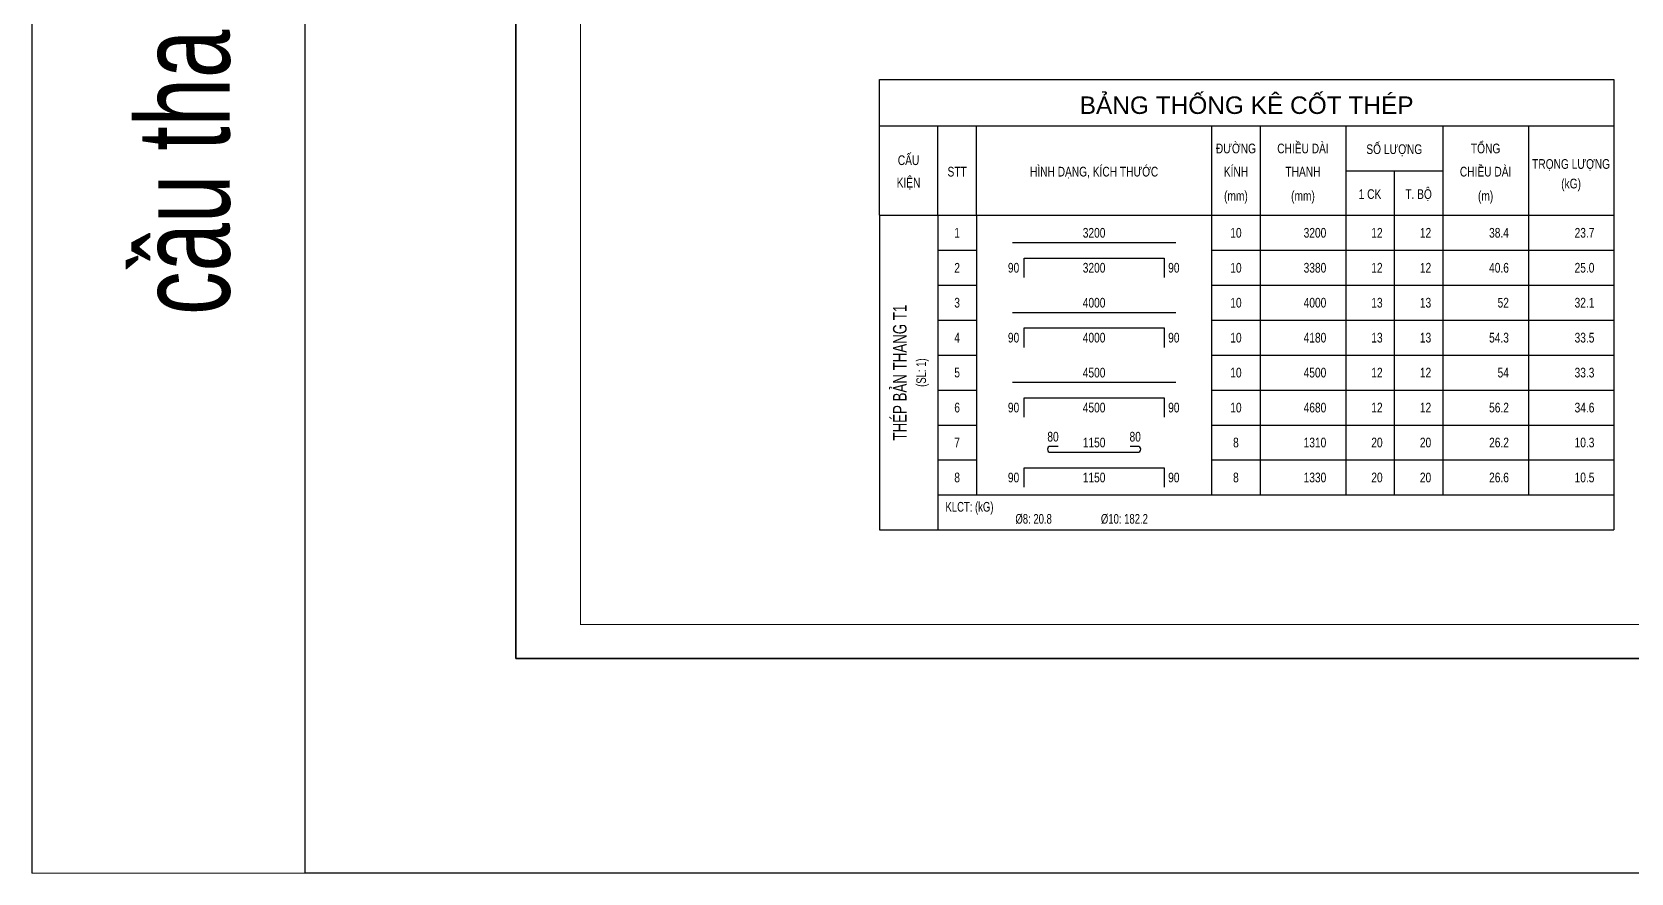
# Model space of a CAD drawing. Extents: x -2098986 to 943, y -1296280 to 73591.
# Drawn here: x -1855204 to -1822283, y -1296280 to -1278955 of the extents above; entities that cross this region are included whole.
import ezdxf
from ezdxf.enums import TextEntityAlignment as Align

# ---------------------------------------------------------------- set-up
doc = ezdxf.new("R2010")
doc.units = 0
doc.header["$LTSCALE"] = 150
doc.layers.get('Defpoints').update_dxf_attribs({"lineweight": 18})
for name, color, linetype, lineweight in [('05.Text', 253, 'Continuous', 18), ('11.Khung bo', 32, 'Continuous', 50), ('12.Khung', 36, 'Continuous', 25), ('KCVN-THAY', 7, 'Continuous', 25), ('LS-TEXT', 60, 'Continuous', 20), ('LS-THAY', 7, 'Continuous', 20)]:
    doc.layers.add(name, color=color, linetype=linetype, lineweight=lineweight)
for name, color, linetype in [('STEEL', 4, 'Continuous'), ('TEXT_SLCK', 3, 'Continuous'), ('TEXT_TCK', 3, 'Continuous'), ('TEXT_THCT', 2, 'Continuous'), ('TEXT_TK', 2, 'Continuous'), ('THONGKE', 5, 'Continuous')]:
    doc.layers.add(name, color=color, linetype=linetype)
doc.layers.add('Tpl_Bound', color=1, linetype='Continuous', plot=False)
doc.styles.add('BIGTEXT', font='arial.ttf', dxfattribs={"width": 0.7})
doc.styles.add('KCVN-LEADER', font='vnromadi.shx', dxfattribs={"width": 0.7, "height": 4})
doc.styles.add('SMTEXT', font='arial.ttf', dxfattribs={"width": 0.7})

# ---------------------------------------------------------------- blocks, each defined once
blk = doc.blocks.new('*U4')
at = {"layer": 'KCVN-THAY', "color": 140}
blk.add_lwpolyline([(214871.76, 86966.68), (215381.8, 86966.68), (215381.8, 86579.68), (214871.76, 86579.68)], close=True, dxfattribs=at)
blk = doc.blocks.new('100')
at = {"layer": '11.Khung bo', "const_width": 26.7}
blk.add_lwpolyline([(1860913, -945240), (1860913, -916940), (1896063, -916940), (1896063, -945240)], close=True, dxfattribs=at)
blk.add_lwpolyline([(1860913, -945240), (1860913, -916940), (1896063, -916940), (1896063, -945240)], close=True, dxfattribs=at)
blk.add_lwpolyline([(1860913, -945240), (1860913, -916940), (1896063, -916940), (1896063, -945240)], close=True, dxfattribs=at)
at = {"layer": '12.Khung'}
blk.add_lwpolyline([(1901579, -945940), (1901579, -916240), (1859580, -916240), (1859580, -945940)], close=True, dxfattribs=at)
blk.add_lwpolyline([(1901579, -945940), (1901579, -916240), (1859580, -916240), (1859580, -945940)], close=True, dxfattribs=at)
blk.add_lwpolyline([(1901579, -945940), (1901579, -916240), (1859580, -916240), (1859580, -945940)], close=True, dxfattribs=at)
blk = doc.blocks.new('THONGKE_TITLE')
at = {"layer": 'TEXT_TK'}
for p, q in [((0, -35), (0, 0)), ((0, 0), (189, 0)), ((189, 0), (189, -35)), ((0, -12), (189, -12)), ((15, -35), (15, -12)), ((25, -35), (25, -12)), ((85.5, -12), (85.5, -35)), ((98, -12), (98, -35)), ((120, -12), (120, -35)), ((145, -12), (145, -35)), ((167, -12), (167, -35)), ((120, -23.56), (145, -23.56)), ((132.5, -23.56), (132.5, -35)), ((0, -35), (189, -35))]:
    blk.add_line(p, q, dxfattribs=at)
at = {"layer": 'TEXT_TK', "color": 4, "style": 'BIGTEXT'}
blk.add_text('BẢNG THỐNG KÊ CỐT THÉP', height=4.5, dxfattribs=at).set_placement((94.5, -6), align=Align.MIDDLE)
at = {"layer": 'TEXT_TK', "style": 'SMTEXT', "width": 0.75}
for s, p in [('ĐƯỜNG', (91.75, -19.04)), ('CHIỀU DÀI', (109, -19.04)), ('SỐ LƯỢNG', (132.5, -19.22)), ('TỔNG', (156, -19.04)), ('CẤU', (7.5, -22.06)), ('TRỌNG LƯỢNG', (178, -23.03)), ('KIỆN', (7.5, -27.84)), ('STT', (20, -25.01)), ('HÌNH DẠNG, KÍCH THƯỚC', (55.25, -25.01)), ('KÍNH', (91.75, -25.01)), ('THANH', (109, -25.01)), ('CHIỀU DÀI', (156, -25.01)), ('(mm)', (91.75, -31.24)), ('(mm)', (109, -31.24)), ('1 CK', (126.25, -30.79)), ('T. BỘ', (138.75, -30.79)), ('(m)', (156, -31.24)), ('(kG)', (178, -28.08))]:
    blk.add_text(s, height=2.5, dxfattribs=at).set_placement(p, align=Align.CENTER)
blk = doc.blocks.new('TK_2')
at = {"layer": 'STEEL'}
blk.add_line((19.25, 2), (61.25, 2), dxfattribs=at)
at = {"layer": 'TEXT_TK', "style": 'SMTEXT', "width": 0.75}
for tag, p in [('SH', (5, 4.5)), ('L2', (40.25, 4.5)), ('DK', (76.75, 4.5))]:
    blk.add_attdef(tag, text='', height=2.5, dxfattribs=at).set_placement(p, align=Align.MIDDLE)
for tag, p in [('DAI', (100, 4.5)), ('SL1', (114.5, 4.5)), ('SLA', (127, 4.5)), ('DT', (147, 4.5)), ('TL', (169, 4.5))]:
    blk.add_attdef(tag, text='', height=2.5, dxfattribs=at).set_placement(p, align=Align.MIDDLE_RIGHT)
blk = doc.blocks.new('TK_9')
at = {"layer": 'STEEL'}
for p, q in [((22.25, 7), (58.25, 7)), ((22.25, 2), (22.25, 7)), ((58.25, 7), (58.25, 2))]:
    blk.add_line(p, q, dxfattribs=at)
at = {"layer": 'TEXT_TK', "style": 'SMTEXT', "width": 0.75}
for tag, p in [('SH', (5, 4.5)), ('L2', (40.25, 4.5)), ('DK', (76.75, 4.5))]:
    blk.add_attdef(tag, text='', height=2.5, dxfattribs=at).set_placement(p, align=Align.MIDDLE)
for tag, p in [('L1', (20.98, 4.5)), ('DAI', (100, 4.5)), ('SL1', (114.5, 4.5)), ('SLA', (127, 4.5)), ('DT', (147, 4.5)), ('TL', (169, 4.5))]:
    blk.add_attdef(tag, text='', height=2.5, dxfattribs=at).set_placement(p, align=Align.MIDDLE_RIGHT)
blk.add_attdef('L3', text='', height=2.5, dxfattribs=at).set_placement((59.31, 4.5), align=Align.MIDDLE_LEFT)
blk = doc.blocks.new('TK_4')
at = {"layer": 'STEEL'}
for p, q in [((31, 3.5), (29, 3.5)), ((29, 2), (51.5, 2)), ((51.5, 3.5), (49.5, 3.5))]:
    blk.add_line(p, q, dxfattribs=at)
for centre, start, end in [((29, 2.75), 90, 270), ((51.5, 2.75), 270, 90)]:
    blk.add_arc(centre, 0.75, start, end, dxfattribs=at)
at = {"layer": 'TEXT_TK', "style": 'SMTEXT', "width": 0.75}
for tag, p in [('SH', (5, 4.5)), ('M', (29.67, 6)), ('L2', (40.25, 4.5)), ('M', (50.83, 6)), ('DK', (76.75, 4.5))]:
    blk.add_attdef(tag, text='', height=2.5, dxfattribs=at).set_placement(p, align=Align.MIDDLE)
for tag, p in [('DAI', (100, 4.5)), ('SL1', (114.5, 4.5)), ('SLA', (127, 4.5)), ('DT', (147, 4.5)), ('TL', (169, 4.5))]:
    blk.add_attdef(tag, text='', height=2.5, dxfattribs=at).set_placement(p, align=Align.MIDDLE_RIGHT)

msp = doc.modelspace()

# ---------------------------------------------------------------- linework, layer by layer
at = {"layer": 'LS-THAY', "color": 140}
for points in [[(-1849579.6, -1013074.3), (-1855203.6, -1013074.3), (-1855203.2, -1296279.9), (-1849579.5, -1296279.9)], [(-1855203.1, -1257579.6), (-1290964.8, -1257579.1), (-1290964.8, -1296279.9), (-1855203.1, -1296279.9)]]:
    msp.add_lwpolyline(points, close=True, dxfattribs=at)
at = {"layer": 'TEXT_TK'}
for p, q in [((-1837757, -1282732.1), (-1837757, -1289212.1)), ((-1836557, -1282732.1), (-1836557, -1289212.1)), ((-1835757, -1282732.1), (-1835757, -1288492.1)), ((-1830917, -1282732.1), (-1830917, -1288492.1)), ((-1829917, -1282732.1), (-1829917, -1288492.1)), ((-1828157, -1282732.1), (-1828157, -1288492.1)), ((-1827157, -1282732.1), (-1827157, -1288492.1)), ((-1826157, -1282732.1), (-1826157, -1288492.1)), ((-1824397, -1282732.1), (-1824397, -1288492.1)), ((-1822637, -1282732.1), (-1822637, -1289212.1)), ((-1837757, -1289212.1), (-1822637, -1289212.1))]:
    msp.add_line(p, q, dxfattribs=at)
at = {"layer": 'THONGKE'}
for p, q in [((-1836557, -1283452.1), (-1835757, -1283452.1)), ((-1830917, -1283452.1), (-1822637, -1283452.1)), ((-1836557, -1284172.1), (-1835757, -1284172.1)), ((-1830917, -1284172.1), (-1822637, -1284172.1)), ((-1836557, -1284892.1), (-1835757, -1284892.1)), ((-1830917, -1284892.1), (-1822637, -1284892.1)), ((-1836557, -1285612.1), (-1835757, -1285612.1)), ((-1830917, -1285612.1), (-1822637, -1285612.1)), ((-1836557, -1286332.1), (-1835757, -1286332.1)), ((-1830917, -1286332.1), (-1822637, -1286332.1)), ((-1836557, -1287052.1), (-1835757, -1287052.1)), ((-1830917, -1287052.1), (-1822637, -1287052.1)), ((-1836557, -1287772.1), (-1835757, -1287772.1)), ((-1830917, -1287772.1), (-1822637, -1287772.1)), ((-1836557, -1288492.1), (-1822637, -1288492.1))]:
    msp.add_line(p, q, dxfattribs=at)
at = {"layer": 'Tpl_Bound', "color": 1}
msp.add_lwpolyline([(-1845244.4, -1291860), (-1845244.4, -1262160), (-1803244.4, -1262160), (-1803244.4, -1291860)], close=True, dxfattribs=at)

# ---------------------------------------------------------------- block references
at = {"layer": '05.Text', "xscale": 1.000009185772931, "yscale": 1.000009185772931, "zscale": 1.000009185772931}
msp.add_blockref('100', (-3704841.1, -345911.5), dxfattribs=at)
at = {"layer": 'Defpoints', "xscale": 100, "yscale": 100, "zscale": 100}
msp.add_blockref('*U4', (-23336755.1, -9954247.4), dxfattribs=at)
at = {"layer": 'TEXT_TK', "xscale": 80, "yscale": 80, "zscale": 80}
msp.add_blockref('THONGKE_TITLE', (-1837757, -1279932.1), dxfattribs=at)
for name, p, values in [('TK_2', (-1836557, -1283452.1), {'L2': '3200', 'TL': '23.7', 'DT': '38.4', 'SLA': '12', 'SL1': '12', 'DAI': '3200', 'DK': '10', 'SH': '1'}), ('TK_9', (-1836557, -1284172.1), {'SH': '2', 'L1': '90', 'L2': '3200', 'L3': '90', 'DK': '10', 'DAI': '3380', 'SL1': '12', 'SLA': '12', 'DT': '40.6', 'TL': '25.0'}), ('TK_2', (-1836557, -1284892.1), {'L2': '4000', 'TL': '32.1', 'DT': '52', 'SLA': '13', 'SL1': '13', 'DAI': '4000', 'DK': '10', 'SH': '3'}), ('TK_9', (-1836557, -1285612.1), {'SH': '4', 'L1': '90', 'L2': '4000', 'L3': '90', 'DK': '10', 'DAI': '4180', 'SL1': '13', 'SLA': '13', 'DT': '54.3', 'TL': '33.5'}), ('TK_2', (-1836557, -1286332.1), {'L2': '4500', 'TL': '33.3', 'DT': '54', 'SLA': '12', 'SL1': '12', 'DAI': '4500', 'DK': '10', 'SH': '5'}), ('TK_9', (-1836557, -1287052.1), {'SH': '6', 'L1': '90', 'L2': '4500', 'L3': '90', 'DK': '10', 'DAI': '4680', 'SL1': '12', 'SLA': '12', 'DT': '56.2', 'TL': '34.6'}), ('TK_9', (-1836557, -1288492.1), {'SH': '8', 'L1': '90', 'L2': '1150', 'L3': '90', 'DK': '8', 'DAI': '1330', 'SL1': '20', 'SLA': '20', 'DT': '26.6', 'TL': '10.5'})]:
    msp.add_blockref(name, p, dxfattribs=at).add_auto_attribs(values)
at = {"layer": 'TEXT_TK'}
ref = msp.add_blockref('TK_4', (-1836557, -1287772.1), dxfattribs=dict(at, xscale=80, yscale=80, zscale=80))
ref.add_attrib('SH', '7', dxfattribs={"height": 200, "style": 'SMTEXT', "width": 0.75}).set_placement((-1836157.1, -1287412.1), align=Align.MIDDLE)
ref.add_attrib('M', '80', dxfattribs={"height": 200, "style": 'SMTEXT', "width": 0.75}).set_placement((-1834183, -1287292), align=Align.MIDDLE)
ref.add_attrib('M', '80', dxfattribs={"height": 200, "style": 'SMTEXT', "width": 0.75}).set_placement((-1832491, -1287292), align=Align.MIDDLE)
ref.add_attrib('L2', '1150', dxfattribs={"height": 200, "style": 'SMTEXT', "width": 0.75}).set_placement((-1833337, -1287412), align=Align.MIDDLE)
ref.add_attrib('DK', '8', dxfattribs={"height": 200, "style": 'SMTEXT', "width": 0.75}).set_placement((-1830417, -1287412.1), align=Align.MIDDLE)
ref.add_attrib('SL1', '20', dxfattribs={"height": 200, "style": 'SMTEXT', "width": 0.75}).set_placement((-1827397, -1287412), align=Align.MIDDLE_RIGHT)
ref.add_attrib('DAI', '1310', dxfattribs={"height": 200, "style": 'SMTEXT', "width": 0.75}).set_placement((-1828557, -1287412), align=Align.MIDDLE_RIGHT)
ref.add_attrib('DT', '26.2', dxfattribs={"height": 200, "style": 'SMTEXT', "width": 0.75}).set_placement((-1824797, -1287412), align=Align.MIDDLE_RIGHT)
ref.add_attrib('SLA', '20', dxfattribs={"height": 200, "style": 'SMTEXT', "width": 0.75}).set_placement((-1826397, -1287412), align=Align.MIDDLE_RIGHT)
ref.add_attrib('TL', '10.3', dxfattribs={"height": 200, "style": 'SMTEXT', "width": 0.75}).set_placement((-1823037, -1287412), align=Align.MIDDLE_RIGHT)

# ---------------------------------------------------------------- texts
at = {"layer": 'LS-TEXT', "style": 'KCVN-LEADER', "width": 0.7}
msp.add_text('cÇu thang + lanh t«', height=1913.874, rotation=90, dxfattribs=at).set_placement((-1851134.4, -1277138.8), align=Align.CENTER)
at = {"layer": 'TEXT_SLCK', "style": 'SMTEXT', "width": 0.7}
msp.add_text('(SL: 1)', height=200, rotation=90, dxfattribs=at).set_placement((-1836797, -1285972.1), align=Align.CENTER)
at = {"layer": 'TEXT_TCK', "style": 'SMTEXT', "width": 0.7}
msp.add_text('THÉP BẢN THANG T1', height=280, rotation=90, dxfattribs=at).set_placement((-1837197, -1285972.1), align=Align.CENTER)
at = {"layer": 'TEXT_THCT', "style": 'SMTEXT', "width": 0.7}
for s, p in [('KLCT: (kG)', (-1836397, -1288836.1)), ('%%c8: 20.8', (-1834957, -1289084.1)), ('%%c10: 182.2', (-1833197, -1289084.1))]:
    msp.add_text(s, height=200, dxfattribs=at).set_placement(p)

doc.saveas('drawing.dxf')
